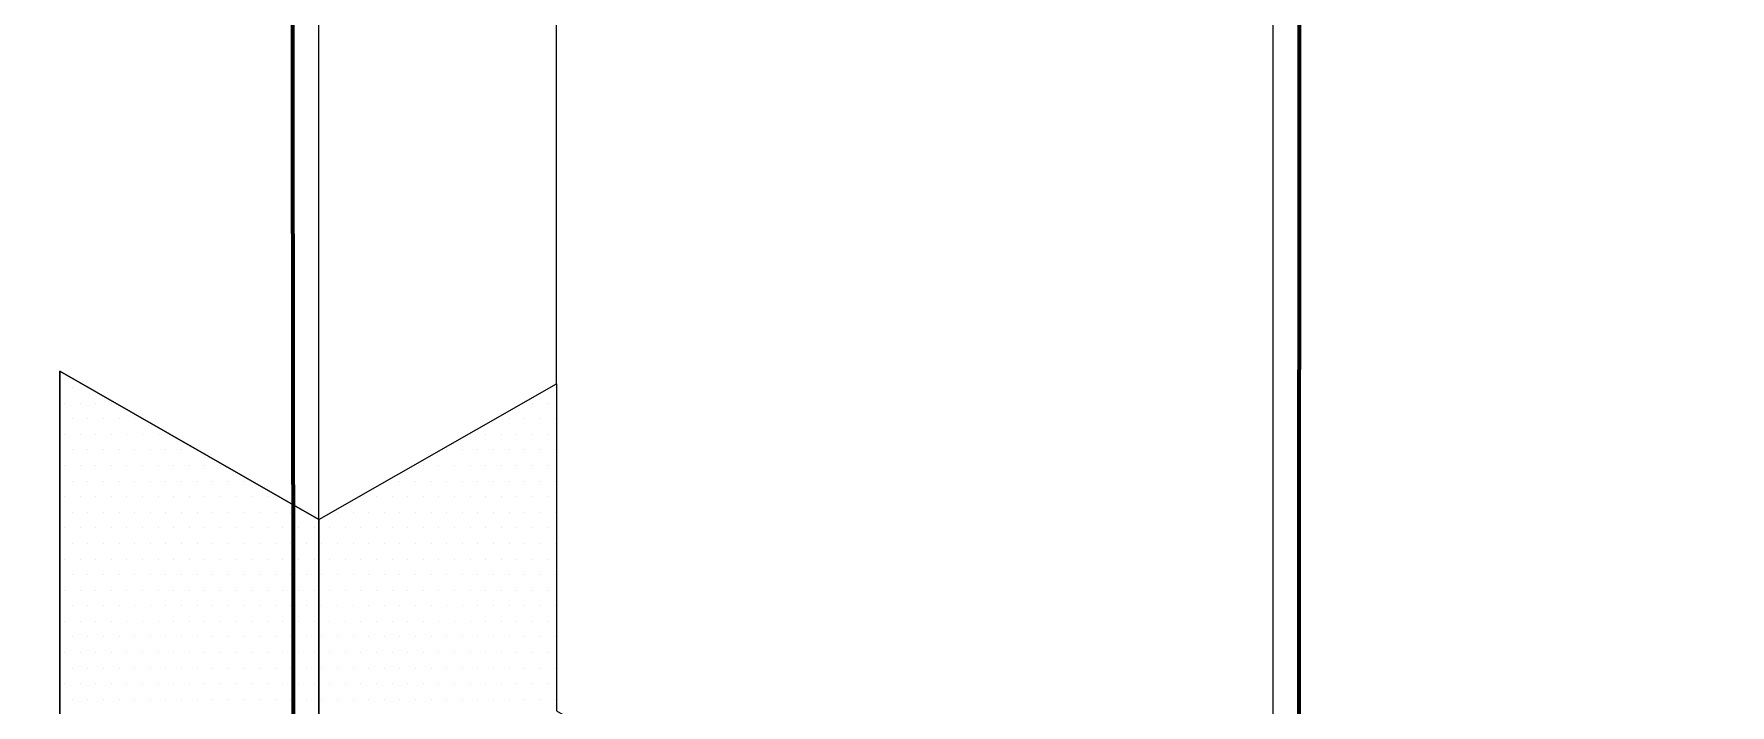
# Model space of a CAD drawing. Header units: inches. Extents: x -26 to 76, y -16 to 22.
# Drawn here: x 63.184 to 65.224, y -3.588 to -2.781 of the extents above; entities that cross this region are included whole.
import ezdxf

# ---------------------------------------------------------------- set-up
doc = ezdxf.new("R2010")
doc.units = ezdxf.units.IN
doc.header["$MEASUREMENT"] = 0
for name, color, linetype, lineweight in [('.ATI-HATCH', 7, 'Continuous', 0), ('G-ANNO-TTLB', 7, 'Continuous', 0), ('TYVEK', 7, 'Continuous', 0)]:
    doc.layers.add(name, color=color, linetype=linetype, lineweight=lineweight)

# ---------------------------------------------------------------- blocks, each defined once
blk = doc.blocks.new('Block_348')
at = {"layer": '.ATI-HATCH'}
blk.add_open_spline([(64.6661, -4.4087), (64.6661, -4.4087), (64.6739, -3.8847), (64.6739, -3.8847), (64.6739, -3.8847), (65.0367, -4.0924), (65.0367, -4.0924), (65.0367, -4.0924), (65.0367, -4.5568), (65.0367, -4.5568), (65.0367, -4.6008), (65.0251, -4.644), (65.0031, -4.682), (64.934, -4.8016), (64.781, -4.8424), (64.6614, -4.7733), (64.6614, -4.7733), (63.3398, -4.0087), (63.3398, -4.0087), (63.2626, -3.964), (63.215, -3.8815), (63.215, -3.7923), (63.215, -3.7923), (63.215, -3.1864), (63.215, -3.1864), (63.215, -3.1864), (63.5266, -3.3651), (63.5266, -3.3651), (63.5266, -3.3651), (63.5266, -3.7585), (63.5266, -3.7585), (63.5266, -3.7585), (64.6661, -4.4087), (64.6661, -4.4087)], degree=3, knots=[0, 0, 0, 0, 1, 1, 1, 2, 2, 2, 3, 3, 3, 4, 4, 4, 5, 5, 5, 6, 6, 6, 7, 7, 7, 8, 8, 8, 9, 9, 9, 10, 10, 10, 11, 11, 11, 11], dxfattribs=at)
at = {"layer": '.ATI-HATCH', "color": 8, "lineweight": 0, "true_color": 0x808080}
for points in [[(63.2301, -3.2062), (63.2301, -3.2062), (63.2301, -3.2062), (63.2301, -3.2062)], [(63.2488, -3.2062), (63.2488, -3.2062), (63.2488, -3.2062), (63.2488, -3.2062)], [(63.2207, -3.2249), (63.2207, -3.2249), (63.2207, -3.2249), (63.2207, -3.2249)], [(63.2395, -3.2249), (63.2395, -3.2249), (63.2395, -3.2249), (63.2395, -3.2249)], [(63.2582, -3.2249), (63.2582, -3.2249), (63.2582, -3.2249), (63.2582, -3.2249)], [(63.277, -3.2249), (63.277, -3.2249), (63.277, -3.2249), (63.277, -3.2249)], [(63.2207, -3.2624), (63.2207, -3.2624), (63.2207, -3.2624), (63.2207, -3.2624)], [(63.2301, -3.2437), (63.2301, -3.2437), (63.2301, -3.2437), (63.2301, -3.2437)], [(63.2395, -3.2624), (63.2395, -3.2624), (63.2395, -3.2624), (63.2395, -3.2624)], [(63.2488, -3.2437), (63.2488, -3.2437), (63.2488, -3.2437), (63.2488, -3.2437)], [(63.2582, -3.2624), (63.2582, -3.2624), (63.2582, -3.2624), (63.2582, -3.2624)], [(63.2676, -3.2437), (63.2676, -3.2437), (63.2676, -3.2437), (63.2676, -3.2437)], [(63.277, -3.2624), (63.277, -3.2624), (63.277, -3.2624), (63.277, -3.2624)], [(63.2863, -3.2437), (63.2863, -3.2437), (63.2863, -3.2437), (63.2863, -3.2437)], [(63.2957, -3.2624), (63.2957, -3.2624), (63.2957, -3.2624), (63.2957, -3.2624)], [(63.3051, -3.2437), (63.3051, -3.2437), (63.3051, -3.2437), (63.3051, -3.2437)], [(63.3145, -3.2624), (63.3145, -3.2624), (63.3145, -3.2624), (63.3145, -3.2624)], [(63.3332, -3.2624), (63.3332, -3.2624), (63.3332, -3.2624), (63.3332, -3.2624)], [(63.2301, -3.2812), (63.2301, -3.2812), (63.2301, -3.2812), (63.2301, -3.2812)], [(63.2488, -3.2812), (63.2488, -3.2812), (63.2488, -3.2812), (63.2488, -3.2812)], [(63.2676, -3.2812), (63.2676, -3.2812), (63.2676, -3.2812), (63.2676, -3.2812)], [(63.2863, -3.2812), (63.2863, -3.2812), (63.2863, -3.2812), (63.2863, -3.2812)], [(63.3051, -3.2812), (63.3051, -3.2812), (63.3051, -3.2812), (63.3051, -3.2812)], [(63.3239, -3.2812), (63.3239, -3.2812), (63.3239, -3.2812), (63.3239, -3.2812)], [(63.3426, -3.2812), (63.3426, -3.2812), (63.3426, -3.2812), (63.3426, -3.2812)], [(63.3614, -3.2812), (63.3614, -3.2812), (63.3614, -3.2812), (63.3614, -3.2812)], [(63.3801, -3.2812), (63.3801, -3.2812), (63.3801, -3.2812), (63.3801, -3.2812)], [(63.2207, -3.2999), (63.2207, -3.2999), (63.2207, -3.2999), (63.2207, -3.2999)], [(63.2395, -3.2999), (63.2395, -3.2999), (63.2395, -3.2999), (63.2395, -3.2999)], [(63.2582, -3.2999), (63.2582, -3.2999), (63.2582, -3.2999), (63.2582, -3.2999)], [(63.277, -3.2999), (63.277, -3.2999), (63.277, -3.2999), (63.277, -3.2999)], [(63.2957, -3.2999), (63.2957, -3.2999), (63.2957, -3.2999), (63.2957, -3.2999)], [(63.3145, -3.2999), (63.3145, -3.2999), (63.3145, -3.2999), (63.3145, -3.2999)], [(63.3332, -3.2999), (63.3332, -3.2999), (63.3332, -3.2999), (63.3332, -3.2999)], [(63.352, -3.2999), (63.352, -3.2999), (63.352, -3.2999), (63.352, -3.2999)], [(63.3707, -3.2999), (63.3707, -3.2999), (63.3707, -3.2999), (63.3707, -3.2999)], [(63.3895, -3.2999), (63.3895, -3.2999), (63.3895, -3.2999), (63.3895, -3.2999)], [(63.4083, -3.2999), (63.4083, -3.2999), (63.4083, -3.2999), (63.4083, -3.2999)], [(63.2301, -3.3187), (63.2301, -3.3187), (63.2301, -3.3187), (63.2301, -3.3187)], [(63.2488, -3.3187), (63.2488, -3.3187), (63.2488, -3.3187), (63.2488, -3.3187)], [(63.2676, -3.3187), (63.2676, -3.3187), (63.2676, -3.3187), (63.2676, -3.3187)], [(63.2863, -3.3187), (63.2863, -3.3187), (63.2863, -3.3187), (63.2863, -3.3187)], [(63.3051, -3.3187), (63.3051, -3.3187), (63.3051, -3.3187), (63.3051, -3.3187)], [(63.3239, -3.3187), (63.3239, -3.3187), (63.3239, -3.3187), (63.3239, -3.3187)], [(63.3426, -3.3187), (63.3426, -3.3187), (63.3426, -3.3187), (63.3426, -3.3187)], [(63.3614, -3.3187), (63.3614, -3.3187), (63.3614, -3.3187), (63.3614, -3.3187)], [(63.3801, -3.3187), (63.3801, -3.3187), (63.3801, -3.3187), (63.3801, -3.3187)], [(63.3989, -3.3187), (63.3989, -3.3187), (63.3989, -3.3187), (63.3989, -3.3187)], [(63.4176, -3.3187), (63.4176, -3.3187), (63.4176, -3.3187), (63.4176, -3.3187)], [(63.4364, -3.3187), (63.4364, -3.3187), (63.4364, -3.3187), (63.4364, -3.3187)], [(63.2207, -3.3374), (63.2207, -3.3374), (63.2207, -3.3374), (63.2207, -3.3374)], [(63.2395, -3.3374), (63.2395, -3.3374), (63.2395, -3.3374), (63.2395, -3.3374)], [(63.2582, -3.3374), (63.2582, -3.3374), (63.2582, -3.3374), (63.2582, -3.3374)], [(63.277, -3.3374), (63.277, -3.3374), (63.277, -3.3374), (63.277, -3.3374)], [(63.2957, -3.3374), (63.2957, -3.3374), (63.2957, -3.3374), (63.2957, -3.3374)], [(63.3145, -3.3374), (63.3145, -3.3374), (63.3145, -3.3374), (63.3145, -3.3374)], [(63.3332, -3.3374), (63.3332, -3.3374), (63.3332, -3.3374), (63.3332, -3.3374)], [(63.352, -3.3374), (63.352, -3.3374), (63.352, -3.3374), (63.352, -3.3374)], [(63.3707, -3.3374), (63.3707, -3.3374), (63.3707, -3.3374), (63.3707, -3.3374)], [(63.3895, -3.3374), (63.3895, -3.3374), (63.3895, -3.3374), (63.3895, -3.3374)], [(63.4083, -3.3374), (63.4083, -3.3374), (63.4083, -3.3374), (63.4083, -3.3374)], [(63.427, -3.3374), (63.427, -3.3374), (63.427, -3.3374), (63.427, -3.3374)], [(63.4458, -3.3374), (63.4458, -3.3374), (63.4458, -3.3374), (63.4458, -3.3374)], [(63.4645, -3.3374), (63.4645, -3.3374), (63.4645, -3.3374), (63.4645, -3.3374)], [(63.2301, -3.3562), (63.2301, -3.3562), (63.2301, -3.3562), (63.2301, -3.3562)], [(63.2488, -3.3562), (63.2488, -3.3562), (63.2488, -3.3562), (63.2488, -3.3562)], [(63.2676, -3.3562), (63.2676, -3.3562), (63.2676, -3.3562), (63.2676, -3.3562)], [(63.2863, -3.3562), (63.2863, -3.3562), (63.2863, -3.3562), (63.2863, -3.3562)], [(63.3051, -3.3562), (63.3051, -3.3562), (63.3051, -3.3562), (63.3051, -3.3562)], [(63.3239, -3.3562), (63.3239, -3.3562), (63.3239, -3.3562), (63.3239, -3.3562)], [(63.3426, -3.3562), (63.3426, -3.3562), (63.3426, -3.3562), (63.3426, -3.3562)], [(63.3614, -3.3562), (63.3614, -3.3562), (63.3614, -3.3562), (63.3614, -3.3562)], [(63.3801, -3.3562), (63.3801, -3.3562), (63.3801, -3.3562), (63.3801, -3.3562)], [(63.3989, -3.3562), (63.3989, -3.3562), (63.3989, -3.3562), (63.3989, -3.3562)], [(63.4176, -3.3562), (63.4176, -3.3562), (63.4176, -3.3562), (63.4176, -3.3562)], [(63.4364, -3.3562), (63.4364, -3.3562), (63.4364, -3.3562), (63.4364, -3.3562)], [(63.4551, -3.3562), (63.4551, -3.3562), (63.4551, -3.3562), (63.4551, -3.3562)], [(63.4739, -3.3562), (63.4739, -3.3562), (63.4739, -3.3562), (63.4739, -3.3562)], [(63.4927, -3.3562), (63.4927, -3.3562), (63.4927, -3.3562), (63.4927, -3.3562)], [(63.2207, -3.375), (63.2207, -3.375), (63.2207, -3.375), (63.2207, -3.375)], [(63.2395, -3.375), (63.2395, -3.375), (63.2395, -3.375), (63.2395, -3.375)], [(63.2582, -3.375), (63.2582, -3.375), (63.2582, -3.375), (63.2582, -3.375)], [(63.277, -3.375), (63.277, -3.375), (63.277, -3.375), (63.277, -3.375)], [(63.2957, -3.375), (63.2957, -3.375), (63.2957, -3.375), (63.2957, -3.375)], [(63.3145, -3.375), (63.3145, -3.375), (63.3145, -3.375), (63.3145, -3.375)], [(63.3332, -3.375), (63.3332, -3.375), (63.3332, -3.375), (63.3332, -3.375)], [(63.352, -3.375), (63.352, -3.375), (63.352, -3.375), (63.352, -3.375)], [(63.3707, -3.375), (63.3707, -3.375), (63.3707, -3.375), (63.3707, -3.375)], [(63.3895, -3.375), (63.3895, -3.375), (63.3895, -3.375), (63.3895, -3.375)], [(63.4083, -3.375), (63.4083, -3.375), (63.4083, -3.375), (63.4083, -3.375)], [(63.427, -3.375), (63.427, -3.375), (63.427, -3.375), (63.427, -3.375)], [(63.4458, -3.375), (63.4458, -3.375), (63.4458, -3.375), (63.4458, -3.375)], [(63.4645, -3.375), (63.4645, -3.375), (63.4645, -3.375), (63.4645, -3.375)], [(63.4833, -3.375), (63.4833, -3.375), (63.4833, -3.375), (63.4833, -3.375)], [(63.502, -3.375), (63.502, -3.375), (63.502, -3.375), (63.502, -3.375)], [(63.5208, -3.375), (63.5208, -3.375), (63.5208, -3.375), (63.5208, -3.375)], [(63.2301, -3.3937), (63.2301, -3.3937), (63.2301, -3.3937), (63.2301, -3.3937)], [(63.2488, -3.3937), (63.2488, -3.3937), (63.2488, -3.3937), (63.2488, -3.3937)], [(63.2676, -3.3937), (63.2676, -3.3937), (63.2676, -3.3937), (63.2676, -3.3937)], [(63.2863, -3.3937), (63.2863, -3.3937), (63.2863, -3.3937), (63.2863, -3.3937)], [(63.3051, -3.3937), (63.3051, -3.3937), (63.3051, -3.3937), (63.3051, -3.3937)], [(63.3239, -3.3937), (63.3239, -3.3937), (63.3239, -3.3937), (63.3239, -3.3937)], [(63.3426, -3.3937), (63.3426, -3.3937), (63.3426, -3.3937), (63.3426, -3.3937)], [(63.3614, -3.3937), (63.3614, -3.3937), (63.3614, -3.3937), (63.3614, -3.3937)], [(63.3801, -3.3937), (63.3801, -3.3937), (63.3801, -3.3937), (63.3801, -3.3937)], [(63.3989, -3.3937), (63.3989, -3.3937), (63.3989, -3.3937), (63.3989, -3.3937)], [(63.4176, -3.3937), (63.4176, -3.3937), (63.4176, -3.3937), (63.4176, -3.3937)], [(63.4364, -3.3937), (63.4364, -3.3937), (63.4364, -3.3937), (63.4364, -3.3937)], [(63.4551, -3.3937), (63.4551, -3.3937), (63.4551, -3.3937), (63.4551, -3.3937)], [(63.4739, -3.3937), (63.4739, -3.3937), (63.4739, -3.3937), (63.4739, -3.3937)], [(63.4927, -3.3937), (63.4927, -3.3937), (63.4927, -3.3937), (63.4927, -3.3937)], [(63.5114, -3.3937), (63.5114, -3.3937), (63.5114, -3.3937), (63.5114, -3.3937)], [(63.2207, -3.4125), (63.2207, -3.4125), (63.2207, -3.4125), (63.2207, -3.4125)], [(63.2395, -3.4125), (63.2395, -3.4125), (63.2395, -3.4125), (63.2395, -3.4125)], [(63.2582, -3.4125), (63.2582, -3.4125), (63.2582, -3.4125), (63.2582, -3.4125)], [(63.277, -3.4125), (63.277, -3.4125), (63.277, -3.4125), (63.277, -3.4125)], [(63.2957, -3.4125), (63.2957, -3.4125), (63.2957, -3.4125), (63.2957, -3.4125)], [(63.3145, -3.4125), (63.3145, -3.4125), (63.3145, -3.4125), (63.3145, -3.4125)], [(63.3332, -3.4125), (63.3332, -3.4125), (63.3332, -3.4125), (63.3332, -3.4125)], [(63.352, -3.4125), (63.352, -3.4125), (63.352, -3.4125), (63.352, -3.4125)], [(63.3707, -3.4125), (63.3707, -3.4125), (63.3707, -3.4125), (63.3707, -3.4125)], [(63.3895, -3.4125), (63.3895, -3.4125), (63.3895, -3.4125), (63.3895, -3.4125)], [(63.4083, -3.4125), (63.4083, -3.4125), (63.4083, -3.4125), (63.4083, -3.4125)], [(63.427, -3.4125), (63.427, -3.4125), (63.427, -3.4125), (63.427, -3.4125)], [(63.4458, -3.4125), (63.4458, -3.4125), (63.4458, -3.4125), (63.4458, -3.4125)], [(63.4645, -3.4125), (63.4645, -3.4125), (63.4645, -3.4125), (63.4645, -3.4125)], [(63.4833, -3.4125), (63.4833, -3.4125), (63.4833, -3.4125), (63.4833, -3.4125)], [(63.502, -3.4125), (63.502, -3.4125), (63.502, -3.4125), (63.502, -3.4125)], [(63.5208, -3.4125), (63.5208, -3.4125), (63.5208, -3.4125), (63.5208, -3.4125)], [(63.2301, -3.4312), (63.2301, -3.4312), (63.2301, -3.4312), (63.2301, -3.4312)], [(63.2488, -3.4312), (63.2488, -3.4312), (63.2488, -3.4312), (63.2488, -3.4312)], [(63.2676, -3.4312), (63.2676, -3.4312), (63.2676, -3.4312), (63.2676, -3.4312)], [(63.2863, -3.4312), (63.2863, -3.4312), (63.2863, -3.4312), (63.2863, -3.4312)], [(63.3051, -3.4312), (63.3051, -3.4312), (63.3051, -3.4312), (63.3051, -3.4312)], [(63.3239, -3.4312), (63.3239, -3.4312), (63.3239, -3.4312), (63.3239, -3.4312)], [(63.3426, -3.4312), (63.3426, -3.4312), (63.3426, -3.4312), (63.3426, -3.4312)], [(63.3614, -3.4312), (63.3614, -3.4312), (63.3614, -3.4312), (63.3614, -3.4312)], [(63.3801, -3.4312), (63.3801, -3.4312), (63.3801, -3.4312), (63.3801, -3.4312)], [(63.3989, -3.4312), (63.3989, -3.4312), (63.3989, -3.4312), (63.3989, -3.4312)], [(63.4176, -3.4312), (63.4176, -3.4312), (63.4176, -3.4312), (63.4176, -3.4312)], [(63.4364, -3.4312), (63.4364, -3.4312), (63.4364, -3.4312), (63.4364, -3.4312)], [(63.4551, -3.4312), (63.4551, -3.4312), (63.4551, -3.4312), (63.4551, -3.4312)], [(63.4739, -3.4312), (63.4739, -3.4312), (63.4739, -3.4312), (63.4739, -3.4312)], [(63.4927, -3.4312), (63.4927, -3.4312), (63.4927, -3.4312), (63.4927, -3.4312)], [(63.5114, -3.4312), (63.5114, -3.4312), (63.5114, -3.4312), (63.5114, -3.4312)], [(63.2207, -3.45), (63.2207, -3.45), (63.2207, -3.45), (63.2207, -3.45)], [(63.2395, -3.45), (63.2395, -3.45), (63.2395, -3.45), (63.2395, -3.45)], [(63.2582, -3.45), (63.2582, -3.45), (63.2582, -3.45), (63.2582, -3.45)], [(63.277, -3.45), (63.277, -3.45), (63.277, -3.45), (63.277, -3.45)], [(63.2957, -3.45), (63.2957, -3.45), (63.2957, -3.45), (63.2957, -3.45)], [(63.3145, -3.45), (63.3145, -3.45), (63.3145, -3.45), (63.3145, -3.45)], [(63.3332, -3.45), (63.3332, -3.45), (63.3332, -3.45), (63.3332, -3.45)], [(63.352, -3.45), (63.352, -3.45), (63.352, -3.45), (63.352, -3.45)], [(63.3707, -3.45), (63.3707, -3.45), (63.3707, -3.45), (63.3707, -3.45)], [(63.3895, -3.45), (63.3895, -3.45), (63.3895, -3.45), (63.3895, -3.45)], [(63.4083, -3.45), (63.4083, -3.45), (63.4083, -3.45), (63.4083, -3.45)], [(63.427, -3.45), (63.427, -3.45), (63.427, -3.45), (63.427, -3.45)], [(63.4458, -3.45), (63.4458, -3.45), (63.4458, -3.45), (63.4458, -3.45)], [(63.4645, -3.45), (63.4645, -3.45), (63.4645, -3.45), (63.4645, -3.45)], [(63.4833, -3.45), (63.4833, -3.45), (63.4833, -3.45), (63.4833, -3.45)], [(63.502, -3.45), (63.502, -3.45), (63.502, -3.45), (63.502, -3.45)], [(63.5208, -3.45), (63.5208, -3.45), (63.5208, -3.45), (63.5208, -3.45)], [(63.2207, -3.4875), (63.2207, -3.4875), (63.2207, -3.4875), (63.2207, -3.4875)], [(63.2301, -3.4687), (63.2301, -3.4687), (63.2301, -3.4687), (63.2301, -3.4687)], [(63.2395, -3.4875), (63.2395, -3.4875), (63.2395, -3.4875), (63.2395, -3.4875)], [(63.2488, -3.4687), (63.2488, -3.4687), (63.2488, -3.4687), (63.2488, -3.4687)], [(63.2582, -3.4875), (63.2582, -3.4875), (63.2582, -3.4875), (63.2582, -3.4875)], [(63.2676, -3.4687), (63.2676, -3.4687), (63.2676, -3.4687), (63.2676, -3.4687)], [(63.277, -3.4875), (63.277, -3.4875), (63.277, -3.4875), (63.277, -3.4875)], [(63.2863, -3.4687), (63.2863, -3.4687), (63.2863, -3.4687), (63.2863, -3.4687)], [(63.2957, -3.4875), (63.2957, -3.4875), (63.2957, -3.4875), (63.2957, -3.4875)], [(63.3051, -3.4687), (63.3051, -3.4687), (63.3051, -3.4687), (63.3051, -3.4687)], [(63.3145, -3.4875), (63.3145, -3.4875), (63.3145, -3.4875), (63.3145, -3.4875)], [(63.3239, -3.4687), (63.3239, -3.4687), (63.3239, -3.4687), (63.3239, -3.4687)], [(63.3332, -3.4875), (63.3332, -3.4875), (63.3332, -3.4875), (63.3332, -3.4875)], [(63.3426, -3.4687), (63.3426, -3.4687), (63.3426, -3.4687), (63.3426, -3.4687)], [(63.352, -3.4875), (63.352, -3.4875), (63.352, -3.4875), (63.352, -3.4875)], [(63.3614, -3.4687), (63.3614, -3.4687), (63.3614, -3.4687), (63.3614, -3.4687)], [(63.3707, -3.4875), (63.3707, -3.4875), (63.3707, -3.4875), (63.3707, -3.4875)], [(63.3801, -3.4687), (63.3801, -3.4687), (63.3801, -3.4687), (63.3801, -3.4687)], [(63.3895, -3.4875), (63.3895, -3.4875), (63.3895, -3.4875), (63.3895, -3.4875)], [(63.3989, -3.4687), (63.3989, -3.4687), (63.3989, -3.4687), (63.3989, -3.4687)], [(63.4083, -3.4875), (63.4083, -3.4875), (63.4083, -3.4875), (63.4083, -3.4875)], [(63.4176, -3.4687), (63.4176, -3.4687), (63.4176, -3.4687), (63.4176, -3.4687)], [(63.427, -3.4875), (63.427, -3.4875), (63.427, -3.4875), (63.427, -3.4875)], [(63.4364, -3.4687), (63.4364, -3.4687), (63.4364, -3.4687), (63.4364, -3.4687)], [(63.4458, -3.4875), (63.4458, -3.4875), (63.4458, -3.4875), (63.4458, -3.4875)], [(63.4551, -3.4687), (63.4551, -3.4687), (63.4551, -3.4687), (63.4551, -3.4687)], [(63.4645, -3.4875), (63.4645, -3.4875), (63.4645, -3.4875), (63.4645, -3.4875)], [(63.4739, -3.4687), (63.4739, -3.4687), (63.4739, -3.4687), (63.4739, -3.4687)], [(63.4833, -3.4875), (63.4833, -3.4875), (63.4833, -3.4875), (63.4833, -3.4875)], [(63.4927, -3.4687), (63.4927, -3.4687), (63.4927, -3.4687), (63.4927, -3.4687)], [(63.502, -3.4875), (63.502, -3.4875), (63.502, -3.4875), (63.502, -3.4875)], [(63.5114, -3.4687), (63.5114, -3.4687), (63.5114, -3.4687), (63.5114, -3.4687)], [(63.5208, -3.4875), (63.5208, -3.4875), (63.5208, -3.4875), (63.5208, -3.4875)], [(63.2301, -3.5062), (63.2301, -3.5062), (63.2301, -3.5062), (63.2301, -3.5062)], [(63.2488, -3.5062), (63.2488, -3.5062), (63.2488, -3.5062), (63.2488, -3.5062)], [(63.2676, -3.5062), (63.2676, -3.5062), (63.2676, -3.5062), (63.2676, -3.5062)], [(63.2863, -3.5062), (63.2863, -3.5062), (63.2863, -3.5062), (63.2863, -3.5062)], [(63.3051, -3.5062), (63.3051, -3.5062), (63.3051, -3.5062), (63.3051, -3.5062)], [(63.3239, -3.5062), (63.3239, -3.5062), (63.3239, -3.5062), (63.3239, -3.5062)], [(63.3426, -3.5062), (63.3426, -3.5062), (63.3426, -3.5062), (63.3426, -3.5062)], [(63.3614, -3.5062), (63.3614, -3.5062), (63.3614, -3.5062), (63.3614, -3.5062)], [(63.3801, -3.5062), (63.3801, -3.5062), (63.3801, -3.5062), (63.3801, -3.5062)], [(63.3989, -3.5062), (63.3989, -3.5062), (63.3989, -3.5062), (63.3989, -3.5062)], [(63.4176, -3.5062), (63.4176, -3.5062), (63.4176, -3.5062), (63.4176, -3.5062)], [(63.4364, -3.5062), (63.4364, -3.5062), (63.4364, -3.5062), (63.4364, -3.5062)], [(63.4551, -3.5062), (63.4551, -3.5062), (63.4551, -3.5062), (63.4551, -3.5062)], [(63.4739, -3.5062), (63.4739, -3.5062), (63.4739, -3.5062), (63.4739, -3.5062)], [(63.4927, -3.5062), (63.4927, -3.5062), (63.4927, -3.5062), (63.4927, -3.5062)], [(63.5114, -3.5062), (63.5114, -3.5062), (63.5114, -3.5062), (63.5114, -3.5062)], [(63.2207, -3.525), (63.2207, -3.525), (63.2207, -3.525), (63.2207, -3.525)], [(63.2395, -3.525), (63.2395, -3.525), (63.2395, -3.525), (63.2395, -3.525)], [(63.2582, -3.525), (63.2582, -3.525), (63.2582, -3.525), (63.2582, -3.525)], [(63.277, -3.525), (63.277, -3.525), (63.277, -3.525), (63.277, -3.525)], [(63.2957, -3.525), (63.2957, -3.525), (63.2957, -3.525), (63.2957, -3.525)], [(63.3145, -3.525), (63.3145, -3.525), (63.3145, -3.525), (63.3145, -3.525)], [(63.3332, -3.525), (63.3332, -3.525), (63.3332, -3.525), (63.3332, -3.525)], [(63.352, -3.525), (63.352, -3.525), (63.352, -3.525), (63.352, -3.525)], [(63.3707, -3.525), (63.3707, -3.525), (63.3707, -3.525), (63.3707, -3.525)], [(63.3895, -3.525), (63.3895, -3.525), (63.3895, -3.525), (63.3895, -3.525)], [(63.4083, -3.525), (63.4083, -3.525), (63.4083, -3.525), (63.4083, -3.525)], [(63.427, -3.525), (63.427, -3.525), (63.427, -3.525), (63.427, -3.525)], [(63.4458, -3.525), (63.4458, -3.525), (63.4458, -3.525), (63.4458, -3.525)], [(63.4645, -3.525), (63.4645, -3.525), (63.4645, -3.525), (63.4645, -3.525)], [(63.4833, -3.525), (63.4833, -3.525), (63.4833, -3.525), (63.4833, -3.525)], [(63.502, -3.525), (63.502, -3.525), (63.502, -3.525), (63.502, -3.525)], [(63.5208, -3.525), (63.5208, -3.525), (63.5208, -3.525), (63.5208, -3.525)], [(63.2301, -3.5438), (63.2301, -3.5438), (63.2301, -3.5438), (63.2301, -3.5438)], [(63.2488, -3.5438), (63.2488, -3.5438), (63.2488, -3.5438), (63.2488, -3.5438)], [(63.2676, -3.5438), (63.2676, -3.5438), (63.2676, -3.5438), (63.2676, -3.5438)], [(63.2863, -3.5438), (63.2863, -3.5438), (63.2863, -3.5438), (63.2863, -3.5438)], [(63.3051, -3.5438), (63.3051, -3.5438), (63.3051, -3.5438), (63.3051, -3.5438)], [(63.3239, -3.5438), (63.3239, -3.5438), (63.3239, -3.5438), (63.3239, -3.5438)], [(63.3426, -3.5438), (63.3426, -3.5438), (63.3426, -3.5438), (63.3426, -3.5438)], [(63.3614, -3.5438), (63.3614, -3.5438), (63.3614, -3.5438), (63.3614, -3.5438)], [(63.3801, -3.5438), (63.3801, -3.5438), (63.3801, -3.5438), (63.3801, -3.5438)], [(63.3989, -3.5438), (63.3989, -3.5438), (63.3989, -3.5438), (63.3989, -3.5438)], [(63.4176, -3.5438), (63.4176, -3.5438), (63.4176, -3.5438), (63.4176, -3.5438)], [(63.4364, -3.5438), (63.4364, -3.5438), (63.4364, -3.5438), (63.4364, -3.5438)], [(63.4551, -3.5438), (63.4551, -3.5438), (63.4551, -3.5438), (63.4551, -3.5438)], [(63.4739, -3.5438), (63.4739, -3.5438), (63.4739, -3.5438), (63.4739, -3.5438)], [(63.4927, -3.5438), (63.4927, -3.5438), (63.4927, -3.5438), (63.4927, -3.5438)], [(63.5114, -3.5438), (63.5114, -3.5438), (63.5114, -3.5438), (63.5114, -3.5438)], [(63.2207, -3.5625), (63.2207, -3.5625), (63.2207, -3.5625), (63.2207, -3.5625)], [(63.2395, -3.5625), (63.2395, -3.5625), (63.2395, -3.5625), (63.2395, -3.5625)], [(63.2582, -3.5625), (63.2582, -3.5625), (63.2582, -3.5625), (63.2582, -3.5625)], [(63.277, -3.5625), (63.277, -3.5625), (63.277, -3.5625), (63.277, -3.5625)], [(63.2957, -3.5625), (63.2957, -3.5625), (63.2957, -3.5625), (63.2957, -3.5625)], [(63.3145, -3.5625), (63.3145, -3.5625), (63.3145, -3.5625), (63.3145, -3.5625)], [(63.3332, -3.5625), (63.3332, -3.5625), (63.3332, -3.5625), (63.3332, -3.5625)], [(63.352, -3.5625), (63.352, -3.5625), (63.352, -3.5625), (63.352, -3.5625)], [(63.3707, -3.5625), (63.3707, -3.5625), (63.3707, -3.5625), (63.3707, -3.5625)], [(63.3895, -3.5625), (63.3895, -3.5625), (63.3895, -3.5625), (63.3895, -3.5625)], [(63.4083, -3.5625), (63.4083, -3.5625), (63.4083, -3.5625), (63.4083, -3.5625)], [(63.427, -3.5625), (63.427, -3.5625), (63.427, -3.5625), (63.427, -3.5625)], [(63.4458, -3.5625), (63.4458, -3.5625), (63.4458, -3.5625), (63.4458, -3.5625)], [(63.4645, -3.5625), (63.4645, -3.5625), (63.4645, -3.5625), (63.4645, -3.5625)], [(63.4833, -3.5625), (63.4833, -3.5625), (63.4833, -3.5625), (63.4833, -3.5625)], [(63.502, -3.5625), (63.502, -3.5625), (63.502, -3.5625), (63.502, -3.5625)], [(63.5208, -3.5625), (63.5208, -3.5625), (63.5208, -3.5625), (63.5208, -3.5625)], [(63.2301, -3.5813), (63.2301, -3.5813), (63.2301, -3.5813), (63.2301, -3.5813)], [(63.2488, -3.5813), (63.2488, -3.5813), (63.2488, -3.5813), (63.2488, -3.5813)], [(63.2676, -3.5813), (63.2676, -3.5813), (63.2676, -3.5813), (63.2676, -3.5813)], [(63.2863, -3.5813), (63.2863, -3.5813), (63.2863, -3.5813), (63.2863, -3.5813)], [(63.3051, -3.5813), (63.3051, -3.5813), (63.3051, -3.5813), (63.3051, -3.5813)], [(63.3239, -3.5813), (63.3239, -3.5813), (63.3239, -3.5813), (63.3239, -3.5813)], [(63.3426, -3.5813), (63.3426, -3.5813), (63.3426, -3.5813), (63.3426, -3.5813)], [(63.3614, -3.5813), (63.3614, -3.5813), (63.3614, -3.5813), (63.3614, -3.5813)], [(63.3801, -3.5813), (63.3801, -3.5813), (63.3801, -3.5813), (63.3801, -3.5813)], [(63.3989, -3.5813), (63.3989, -3.5813), (63.3989, -3.5813), (63.3989, -3.5813)], [(63.4176, -3.5813), (63.4176, -3.5813), (63.4176, -3.5813), (63.4176, -3.5813)], [(63.4364, -3.5813), (63.4364, -3.5813), (63.4364, -3.5813), (63.4364, -3.5813)], [(63.4551, -3.5813), (63.4551, -3.5813), (63.4551, -3.5813), (63.4551, -3.5813)], [(63.4739, -3.5813), (63.4739, -3.5813), (63.4739, -3.5813), (63.4739, -3.5813)], [(63.4927, -3.5813), (63.4927, -3.5813), (63.4927, -3.5813), (63.4927, -3.5813)], [(63.5114, -3.5813), (63.5114, -3.5813), (63.5114, -3.5813), (63.5114, -3.5813)]]:
    blk.add_open_spline(points, degree=3, dxfattribs=at)
blk = doc.blocks.new('Block_349')
at = {"layer": '.ATI-HATCH'}
blk.add_open_spline([(63.8122, -3.2019), (63.8122, -3.2019), (63.5266, -3.3651), (63.5266, -3.3651), (63.5266, -3.3651), (63.5267, -3.7441), (63.5267, -3.7441), (63.5267, -3.753), (63.5314, -3.7613), (63.5391, -3.7657), (63.5391, -3.7657), (64.6505, -4.4086), (64.6505, -4.4086), (64.658, -4.413), (64.6675, -4.4104), (64.6718, -4.4029), (64.6732, -4.4006), (64.6739, -4.3979), (64.6739, -4.3951), (64.6739, -4.3951), (64.6739, -4.0922), (64.6739, -4.0922), (64.6739, -4.0922), (63.8122, -3.5953), (63.8122, -3.5953), (63.8122, -3.5953), (63.8122, -3.2019), (63.8122, -3.2019)], degree=3, knots=[0, 0, 0, 0, 1, 1, 1, 2, 2, 2, 3, 3, 3, 4, 4, 4, 5, 5, 5, 6, 6, 6, 7, 7, 7, 8, 8, 8, 9, 9, 9, 9], dxfattribs=at)
at = {"layer": '.ATI-HATCH', "color": 8, "lineweight": 0, "true_color": 0x808080}
for points in [[(63.8115, -3.2062), (63.8115, -3.2062), (63.8115, -3.2062), (63.8115, -3.2062)], [(63.7834, -3.2249), (63.7834, -3.2249), (63.7834, -3.2249), (63.7834, -3.2249)], [(63.8021, -3.2249), (63.8021, -3.2249), (63.8021, -3.2249), (63.8021, -3.2249)], [(63.7083, -3.2624), (63.7083, -3.2624), (63.7083, -3.2624), (63.7083, -3.2624)], [(63.7271, -3.2624), (63.7271, -3.2624), (63.7271, -3.2624), (63.7271, -3.2624)], [(63.7459, -3.2624), (63.7459, -3.2624), (63.7459, -3.2624), (63.7459, -3.2624)], [(63.7552, -3.2437), (63.7552, -3.2437), (63.7552, -3.2437), (63.7552, -3.2437)], [(63.7646, -3.2624), (63.7646, -3.2624), (63.7646, -3.2624), (63.7646, -3.2624)], [(63.774, -3.2437), (63.774, -3.2437), (63.774, -3.2437), (63.774, -3.2437)], [(63.7834, -3.2624), (63.7834, -3.2624), (63.7834, -3.2624), (63.7834, -3.2624)], [(63.7927, -3.2437), (63.7927, -3.2437), (63.7927, -3.2437), (63.7927, -3.2437)], [(63.8021, -3.2624), (63.8021, -3.2624), (63.8021, -3.2624), (63.8021, -3.2624)], [(63.8115, -3.2437), (63.8115, -3.2437), (63.8115, -3.2437), (63.8115, -3.2437)], [(63.6802, -3.2812), (63.6802, -3.2812), (63.6802, -3.2812), (63.6802, -3.2812)], [(63.699, -3.2812), (63.699, -3.2812), (63.699, -3.2812), (63.699, -3.2812)], [(63.7177, -3.2812), (63.7177, -3.2812), (63.7177, -3.2812), (63.7177, -3.2812)], [(63.7365, -3.2812), (63.7365, -3.2812), (63.7365, -3.2812), (63.7365, -3.2812)], [(63.7552, -3.2812), (63.7552, -3.2812), (63.7552, -3.2812), (63.7552, -3.2812)], [(63.774, -3.2812), (63.774, -3.2812), (63.774, -3.2812), (63.774, -3.2812)], [(63.7927, -3.2812), (63.7927, -3.2812), (63.7927, -3.2812), (63.7927, -3.2812)], [(63.8115, -3.2812), (63.8115, -3.2812), (63.8115, -3.2812), (63.8115, -3.2812)], [(63.6521, -3.2999), (63.6521, -3.2999), (63.6521, -3.2999), (63.6521, -3.2999)], [(63.6708, -3.2999), (63.6708, -3.2999), (63.6708, -3.2999), (63.6708, -3.2999)], [(63.6896, -3.2999), (63.6896, -3.2999), (63.6896, -3.2999), (63.6896, -3.2999)], [(63.7083, -3.2999), (63.7083, -3.2999), (63.7083, -3.2999), (63.7083, -3.2999)], [(63.7271, -3.2999), (63.7271, -3.2999), (63.7271, -3.2999), (63.7271, -3.2999)], [(63.7459, -3.2999), (63.7459, -3.2999), (63.7459, -3.2999), (63.7459, -3.2999)], [(63.7646, -3.2999), (63.7646, -3.2999), (63.7646, -3.2999), (63.7646, -3.2999)], [(63.7834, -3.2999), (63.7834, -3.2999), (63.7834, -3.2999), (63.7834, -3.2999)], [(63.8021, -3.2999), (63.8021, -3.2999), (63.8021, -3.2999), (63.8021, -3.2999)], [(63.6239, -3.3187), (63.6239, -3.3187), (63.6239, -3.3187), (63.6239, -3.3187)], [(63.6427, -3.3187), (63.6427, -3.3187), (63.6427, -3.3187), (63.6427, -3.3187)], [(63.6615, -3.3187), (63.6615, -3.3187), (63.6615, -3.3187), (63.6615, -3.3187)], [(63.6802, -3.3187), (63.6802, -3.3187), (63.6802, -3.3187), (63.6802, -3.3187)], [(63.699, -3.3187), (63.699, -3.3187), (63.699, -3.3187), (63.699, -3.3187)], [(63.7177, -3.3187), (63.7177, -3.3187), (63.7177, -3.3187), (63.7177, -3.3187)], [(63.7365, -3.3187), (63.7365, -3.3187), (63.7365, -3.3187), (63.7365, -3.3187)], [(63.7552, -3.3187), (63.7552, -3.3187), (63.7552, -3.3187), (63.7552, -3.3187)], [(63.774, -3.3187), (63.774, -3.3187), (63.774, -3.3187), (63.774, -3.3187)], [(63.7927, -3.3187), (63.7927, -3.3187), (63.7927, -3.3187), (63.7927, -3.3187)], [(63.8115, -3.3187), (63.8115, -3.3187), (63.8115, -3.3187), (63.8115, -3.3187)], [(63.5771, -3.3374), (63.5771, -3.3374), (63.5771, -3.3374), (63.5771, -3.3374)], [(63.5958, -3.3374), (63.5958, -3.3374), (63.5958, -3.3374), (63.5958, -3.3374)], [(63.6146, -3.3374), (63.6146, -3.3374), (63.6146, -3.3374), (63.6146, -3.3374)], [(63.6333, -3.3374), (63.6333, -3.3374), (63.6333, -3.3374), (63.6333, -3.3374)], [(63.6521, -3.3374), (63.6521, -3.3374), (63.6521, -3.3374), (63.6521, -3.3374)], [(63.6708, -3.3374), (63.6708, -3.3374), (63.6708, -3.3374), (63.6708, -3.3374)], [(63.6896, -3.3374), (63.6896, -3.3374), (63.6896, -3.3374), (63.6896, -3.3374)], [(63.7083, -3.3374), (63.7083, -3.3374), (63.7083, -3.3374), (63.7083, -3.3374)], [(63.7271, -3.3374), (63.7271, -3.3374), (63.7271, -3.3374), (63.7271, -3.3374)], [(63.7459, -3.3374), (63.7459, -3.3374), (63.7459, -3.3374), (63.7459, -3.3374)], [(63.7646, -3.3374), (63.7646, -3.3374), (63.7646, -3.3374), (63.7646, -3.3374)], [(63.7834, -3.3374), (63.7834, -3.3374), (63.7834, -3.3374), (63.7834, -3.3374)], [(63.8021, -3.3374), (63.8021, -3.3374), (63.8021, -3.3374), (63.8021, -3.3374)], [(63.5489, -3.3562), (63.5489, -3.3562), (63.5489, -3.3562), (63.5489, -3.3562)], [(63.5677, -3.3562), (63.5677, -3.3562), (63.5677, -3.3562), (63.5677, -3.3562)], [(63.5864, -3.3562), (63.5864, -3.3562), (63.5864, -3.3562), (63.5864, -3.3562)], [(63.6052, -3.3562), (63.6052, -3.3562), (63.6052, -3.3562), (63.6052, -3.3562)], [(63.6239, -3.3562), (63.6239, -3.3562), (63.6239, -3.3562), (63.6239, -3.3562)], [(63.6427, -3.3562), (63.6427, -3.3562), (63.6427, -3.3562), (63.6427, -3.3562)], [(63.6615, -3.3562), (63.6615, -3.3562), (63.6615, -3.3562), (63.6615, -3.3562)], [(63.6802, -3.3562), (63.6802, -3.3562), (63.6802, -3.3562), (63.6802, -3.3562)], [(63.699, -3.3562), (63.699, -3.3562), (63.699, -3.3562), (63.699, -3.3562)], [(63.7177, -3.3562), (63.7177, -3.3562), (63.7177, -3.3562), (63.7177, -3.3562)], [(63.7365, -3.3562), (63.7365, -3.3562), (63.7365, -3.3562), (63.7365, -3.3562)], [(63.7552, -3.3562), (63.7552, -3.3562), (63.7552, -3.3562), (63.7552, -3.3562)], [(63.774, -3.3562), (63.774, -3.3562), (63.774, -3.3562), (63.774, -3.3562)], [(63.7927, -3.3562), (63.7927, -3.3562), (63.7927, -3.3562), (63.7927, -3.3562)], [(63.8115, -3.3562), (63.8115, -3.3562), (63.8115, -3.3562), (63.8115, -3.3562)], [(63.5395, -3.375), (63.5395, -3.375), (63.5395, -3.375), (63.5395, -3.375)], [(63.5583, -3.375), (63.5583, -3.375), (63.5583, -3.375), (63.5583, -3.375)], [(63.5771, -3.375), (63.5771, -3.375), (63.5771, -3.375), (63.5771, -3.375)], [(63.5958, -3.375), (63.5958, -3.375), (63.5958, -3.375), (63.5958, -3.375)], [(63.6146, -3.375), (63.6146, -3.375), (63.6146, -3.375), (63.6146, -3.375)], [(63.6333, -3.375), (63.6333, -3.375), (63.6333, -3.375), (63.6333, -3.375)], [(63.6521, -3.375), (63.6521, -3.375), (63.6521, -3.375), (63.6521, -3.375)], [(63.6708, -3.375), (63.6708, -3.375), (63.6708, -3.375), (63.6708, -3.375)], [(63.6896, -3.375), (63.6896, -3.375), (63.6896, -3.375), (63.6896, -3.375)], [(63.7083, -3.375), (63.7083, -3.375), (63.7083, -3.375), (63.7083, -3.375)], [(63.7271, -3.375), (63.7271, -3.375), (63.7271, -3.375), (63.7271, -3.375)], [(63.7459, -3.375), (63.7459, -3.375), (63.7459, -3.375), (63.7459, -3.375)], [(63.7646, -3.375), (63.7646, -3.375), (63.7646, -3.375), (63.7646, -3.375)], [(63.7834, -3.375), (63.7834, -3.375), (63.7834, -3.375), (63.7834, -3.375)], [(63.8021, -3.375), (63.8021, -3.375), (63.8021, -3.375), (63.8021, -3.375)], [(63.5302, -3.3937), (63.5302, -3.3937), (63.5302, -3.3937), (63.5302, -3.3937)], [(63.5489, -3.3937), (63.5489, -3.3937), (63.5489, -3.3937), (63.5489, -3.3937)], [(63.5677, -3.3937), (63.5677, -3.3937), (63.5677, -3.3937), (63.5677, -3.3937)], [(63.5864, -3.3937), (63.5864, -3.3937), (63.5864, -3.3937), (63.5864, -3.3937)], [(63.6052, -3.3937), (63.6052, -3.3937), (63.6052, -3.3937), (63.6052, -3.3937)], [(63.6239, -3.3937), (63.6239, -3.3937), (63.6239, -3.3937), (63.6239, -3.3937)], [(63.6427, -3.3937), (63.6427, -3.3937), (63.6427, -3.3937), (63.6427, -3.3937)], [(63.6615, -3.3937), (63.6615, -3.3937), (63.6615, -3.3937), (63.6615, -3.3937)], [(63.6802, -3.3937), (63.6802, -3.3937), (63.6802, -3.3937), (63.6802, -3.3937)], [(63.699, -3.3937), (63.699, -3.3937), (63.699, -3.3937), (63.699, -3.3937)], [(63.7177, -3.3937), (63.7177, -3.3937), (63.7177, -3.3937), (63.7177, -3.3937)], [(63.7365, -3.3937), (63.7365, -3.3937), (63.7365, -3.3937), (63.7365, -3.3937)], [(63.7552, -3.3937), (63.7552, -3.3937), (63.7552, -3.3937), (63.7552, -3.3937)], [(63.774, -3.3937), (63.774, -3.3937), (63.774, -3.3937), (63.774, -3.3937)], [(63.7927, -3.3937), (63.7927, -3.3937), (63.7927, -3.3937), (63.7927, -3.3937)], [(63.8115, -3.3937), (63.8115, -3.3937), (63.8115, -3.3937), (63.8115, -3.3937)], [(63.5395, -3.4125), (63.5395, -3.4125), (63.5395, -3.4125), (63.5395, -3.4125)], [(63.5583, -3.4125), (63.5583, -3.4125), (63.5583, -3.4125), (63.5583, -3.4125)], [(63.5771, -3.4125), (63.5771, -3.4125), (63.5771, -3.4125), (63.5771, -3.4125)], [(63.5958, -3.4125), (63.5958, -3.4125), (63.5958, -3.4125), (63.5958, -3.4125)], [(63.6146, -3.4125), (63.6146, -3.4125), (63.6146, -3.4125), (63.6146, -3.4125)], [(63.6333, -3.4125), (63.6333, -3.4125), (63.6333, -3.4125), (63.6333, -3.4125)], [(63.6521, -3.4125), (63.6521, -3.4125), (63.6521, -3.4125), (63.6521, -3.4125)], [(63.6708, -3.4125), (63.6708, -3.4125), (63.6708, -3.4125), (63.6708, -3.4125)], [(63.6896, -3.4125), (63.6896, -3.4125), (63.6896, -3.4125), (63.6896, -3.4125)], [(63.7083, -3.4125), (63.7083, -3.4125), (63.7083, -3.4125), (63.7083, -3.4125)], [(63.7271, -3.4125), (63.7271, -3.4125), (63.7271, -3.4125), (63.7271, -3.4125)], [(63.7459, -3.4125), (63.7459, -3.4125), (63.7459, -3.4125), (63.7459, -3.4125)], [(63.7646, -3.4125), (63.7646, -3.4125), (63.7646, -3.4125), (63.7646, -3.4125)], [(63.7834, -3.4125), (63.7834, -3.4125), (63.7834, -3.4125), (63.7834, -3.4125)], [(63.8021, -3.4125), (63.8021, -3.4125), (63.8021, -3.4125), (63.8021, -3.4125)], [(63.5302, -3.4312), (63.5302, -3.4312), (63.5302, -3.4312), (63.5302, -3.4312)], [(63.5489, -3.4312), (63.5489, -3.4312), (63.5489, -3.4312), (63.5489, -3.4312)], [(63.5677, -3.4312), (63.5677, -3.4312), (63.5677, -3.4312), (63.5677, -3.4312)], [(63.5864, -3.4312), (63.5864, -3.4312), (63.5864, -3.4312), (63.5864, -3.4312)], [(63.6052, -3.4312), (63.6052, -3.4312), (63.6052, -3.4312), (63.6052, -3.4312)], [(63.6239, -3.4312), (63.6239, -3.4312), (63.6239, -3.4312), (63.6239, -3.4312)], [(63.6427, -3.4312), (63.6427, -3.4312), (63.6427, -3.4312), (63.6427, -3.4312)], [(63.6615, -3.4312), (63.6615, -3.4312), (63.6615, -3.4312), (63.6615, -3.4312)], [(63.6802, -3.4312), (63.6802, -3.4312), (63.6802, -3.4312), (63.6802, -3.4312)], [(63.699, -3.4312), (63.699, -3.4312), (63.699, -3.4312), (63.699, -3.4312)], [(63.7177, -3.4312), (63.7177, -3.4312), (63.7177, -3.4312), (63.7177, -3.4312)], [(63.7365, -3.4312), (63.7365, -3.4312), (63.7365, -3.4312), (63.7365, -3.4312)], [(63.7552, -3.4312), (63.7552, -3.4312), (63.7552, -3.4312), (63.7552, -3.4312)], [(63.774, -3.4312), (63.774, -3.4312), (63.774, -3.4312), (63.774, -3.4312)], [(63.7927, -3.4312), (63.7927, -3.4312), (63.7927, -3.4312), (63.7927, -3.4312)], [(63.8115, -3.4312), (63.8115, -3.4312), (63.8115, -3.4312), (63.8115, -3.4312)], [(63.5395, -3.45), (63.5395, -3.45), (63.5395, -3.45), (63.5395, -3.45)], [(63.5583, -3.45), (63.5583, -3.45), (63.5583, -3.45), (63.5583, -3.45)], [(63.5771, -3.45), (63.5771, -3.45), (63.5771, -3.45), (63.5771, -3.45)], [(63.5958, -3.45), (63.5958, -3.45), (63.5958, -3.45), (63.5958, -3.45)], [(63.6146, -3.45), (63.6146, -3.45), (63.6146, -3.45), (63.6146, -3.45)], [(63.6333, -3.45), (63.6333, -3.45), (63.6333, -3.45), (63.6333, -3.45)], [(63.6521, -3.45), (63.6521, -3.45), (63.6521, -3.45), (63.6521, -3.45)], [(63.6708, -3.45), (63.6708, -3.45), (63.6708, -3.45), (63.6708, -3.45)], [(63.6896, -3.45), (63.6896, -3.45), (63.6896, -3.45), (63.6896, -3.45)], [(63.7083, -3.45), (63.7083, -3.45), (63.7083, -3.45), (63.7083, -3.45)], [(63.7271, -3.45), (63.7271, -3.45), (63.7271, -3.45), (63.7271, -3.45)], [(63.7459, -3.45), (63.7459, -3.45), (63.7459, -3.45), (63.7459, -3.45)], [(63.7646, -3.45), (63.7646, -3.45), (63.7646, -3.45), (63.7646, -3.45)], [(63.7834, -3.45), (63.7834, -3.45), (63.7834, -3.45), (63.7834, -3.45)], [(63.8021, -3.45), (63.8021, -3.45), (63.8021, -3.45), (63.8021, -3.45)], [(63.5302, -3.4687), (63.5302, -3.4687), (63.5302, -3.4687), (63.5302, -3.4687)], [(63.5395, -3.4875), (63.5395, -3.4875), (63.5395, -3.4875), (63.5395, -3.4875)], [(63.5489, -3.4687), (63.5489, -3.4687), (63.5489, -3.4687), (63.5489, -3.4687)], [(63.5583, -3.4875), (63.5583, -3.4875), (63.5583, -3.4875), (63.5583, -3.4875)], [(63.5677, -3.4687), (63.5677, -3.4687), (63.5677, -3.4687), (63.5677, -3.4687)], [(63.5771, -3.4875), (63.5771, -3.4875), (63.5771, -3.4875), (63.5771, -3.4875)], [(63.5864, -3.4687), (63.5864, -3.4687), (63.5864, -3.4687), (63.5864, -3.4687)], [(63.5958, -3.4875), (63.5958, -3.4875), (63.5958, -3.4875), (63.5958, -3.4875)], [(63.6052, -3.4687), (63.6052, -3.4687), (63.6052, -3.4687), (63.6052, -3.4687)], [(63.6146, -3.4875), (63.6146, -3.4875), (63.6146, -3.4875), (63.6146, -3.4875)], [(63.6239, -3.4687), (63.6239, -3.4687), (63.6239, -3.4687), (63.6239, -3.4687)], [(63.6333, -3.4875), (63.6333, -3.4875), (63.6333, -3.4875), (63.6333, -3.4875)], [(63.6427, -3.4687), (63.6427, -3.4687), (63.6427, -3.4687), (63.6427, -3.4687)], [(63.6521, -3.4875), (63.6521, -3.4875), (63.6521, -3.4875), (63.6521, -3.4875)], [(63.6615, -3.4687), (63.6615, -3.4687), (63.6615, -3.4687), (63.6615, -3.4687)], [(63.6708, -3.4875), (63.6708, -3.4875), (63.6708, -3.4875), (63.6708, -3.4875)], [(63.6802, -3.4687), (63.6802, -3.4687), (63.6802, -3.4687), (63.6802, -3.4687)], [(63.6896, -3.4875), (63.6896, -3.4875), (63.6896, -3.4875), (63.6896, -3.4875)], [(63.699, -3.4687), (63.699, -3.4687), (63.699, -3.4687), (63.699, -3.4687)], [(63.7083, -3.4875), (63.7083, -3.4875), (63.7083, -3.4875), (63.7083, -3.4875)], [(63.7177, -3.4687), (63.7177, -3.4687), (63.7177, -3.4687), (63.7177, -3.4687)], [(63.7271, -3.4875), (63.7271, -3.4875), (63.7271, -3.4875), (63.7271, -3.4875)], [(63.7365, -3.4687), (63.7365, -3.4687), (63.7365, -3.4687), (63.7365, -3.4687)], [(63.7459, -3.4875), (63.7459, -3.4875), (63.7459, -3.4875), (63.7459, -3.4875)], [(63.7552, -3.4687), (63.7552, -3.4687), (63.7552, -3.4687), (63.7552, -3.4687)], [(63.7646, -3.4875), (63.7646, -3.4875), (63.7646, -3.4875), (63.7646, -3.4875)], [(63.774, -3.4687), (63.774, -3.4687), (63.774, -3.4687), (63.774, -3.4687)], [(63.7834, -3.4875), (63.7834, -3.4875), (63.7834, -3.4875), (63.7834, -3.4875)], [(63.7927, -3.4687), (63.7927, -3.4687), (63.7927, -3.4687), (63.7927, -3.4687)], [(63.8021, -3.4875), (63.8021, -3.4875), (63.8021, -3.4875), (63.8021, -3.4875)], [(63.8115, -3.4687), (63.8115, -3.4687), (63.8115, -3.4687), (63.8115, -3.4687)], [(63.5302, -3.5062), (63.5302, -3.5062), (63.5302, -3.5062), (63.5302, -3.5062)], [(63.5489, -3.5062), (63.5489, -3.5062), (63.5489, -3.5062), (63.5489, -3.5062)], [(63.5677, -3.5062), (63.5677, -3.5062), (63.5677, -3.5062), (63.5677, -3.5062)], [(63.5864, -3.5062), (63.5864, -3.5062), (63.5864, -3.5062), (63.5864, -3.5062)], [(63.6052, -3.5062), (63.6052, -3.5062), (63.6052, -3.5062), (63.6052, -3.5062)], [(63.6239, -3.5062), (63.6239, -3.5062), (63.6239, -3.5062), (63.6239, -3.5062)], [(63.6427, -3.5062), (63.6427, -3.5062), (63.6427, -3.5062), (63.6427, -3.5062)], [(63.6615, -3.5062), (63.6615, -3.5062), (63.6615, -3.5062), (63.6615, -3.5062)], [(63.6802, -3.5062), (63.6802, -3.5062), (63.6802, -3.5062), (63.6802, -3.5062)], [(63.699, -3.5062), (63.699, -3.5062), (63.699, -3.5062), (63.699, -3.5062)], [(63.7177, -3.5062), (63.7177, -3.5062), (63.7177, -3.5062), (63.7177, -3.5062)], [(63.7365, -3.5062), (63.7365, -3.5062), (63.7365, -3.5062), (63.7365, -3.5062)], [(63.7552, -3.5062), (63.7552, -3.5062), (63.7552, -3.5062), (63.7552, -3.5062)], [(63.774, -3.5062), (63.774, -3.5062), (63.774, -3.5062), (63.774, -3.5062)], [(63.7927, -3.5062), (63.7927, -3.5062), (63.7927, -3.5062), (63.7927, -3.5062)], [(63.8115, -3.5062), (63.8115, -3.5062), (63.8115, -3.5062), (63.8115, -3.5062)], [(63.5395, -3.525), (63.5395, -3.525), (63.5395, -3.525), (63.5395, -3.525)], [(63.5583, -3.525), (63.5583, -3.525), (63.5583, -3.525), (63.5583, -3.525)], [(63.5771, -3.525), (63.5771, -3.525), (63.5771, -3.525), (63.5771, -3.525)], [(63.5958, -3.525), (63.5958, -3.525), (63.5958, -3.525), (63.5958, -3.525)], [(63.6146, -3.525), (63.6146, -3.525), (63.6146, -3.525), (63.6146, -3.525)], [(63.6333, -3.525), (63.6333, -3.525), (63.6333, -3.525), (63.6333, -3.525)], [(63.6521, -3.525), (63.6521, -3.525), (63.6521, -3.525), (63.6521, -3.525)], [(63.6708, -3.525), (63.6708, -3.525), (63.6708, -3.525), (63.6708, -3.525)], [(63.6896, -3.525), (63.6896, -3.525), (63.6896, -3.525), (63.6896, -3.525)], [(63.7083, -3.525), (63.7083, -3.525), (63.7083, -3.525), (63.7083, -3.525)], [(63.7271, -3.525), (63.7271, -3.525), (63.7271, -3.525), (63.7271, -3.525)], [(63.7459, -3.525), (63.7459, -3.525), (63.7459, -3.525), (63.7459, -3.525)], [(63.7646, -3.525), (63.7646, -3.525), (63.7646, -3.525), (63.7646, -3.525)], [(63.7834, -3.525), (63.7834, -3.525), (63.7834, -3.525), (63.7834, -3.525)], [(63.8021, -3.525), (63.8021, -3.525), (63.8021, -3.525), (63.8021, -3.525)], [(63.5302, -3.5438), (63.5302, -3.5438), (63.5302, -3.5438), (63.5302, -3.5438)], [(63.5489, -3.5438), (63.5489, -3.5438), (63.5489, -3.5438), (63.5489, -3.5438)], [(63.5677, -3.5438), (63.5677, -3.5438), (63.5677, -3.5438), (63.5677, -3.5438)], [(63.5864, -3.5438), (63.5864, -3.5438), (63.5864, -3.5438), (63.5864, -3.5438)], [(63.6052, -3.5438), (63.6052, -3.5438), (63.6052, -3.5438), (63.6052, -3.5438)], [(63.6239, -3.5438), (63.6239, -3.5438), (63.6239, -3.5438), (63.6239, -3.5438)], [(63.6427, -3.5438), (63.6427, -3.5438), (63.6427, -3.5438), (63.6427, -3.5438)], [(63.6615, -3.5438), (63.6615, -3.5438), (63.6615, -3.5438), (63.6615, -3.5438)], [(63.6802, -3.5438), (63.6802, -3.5438), (63.6802, -3.5438), (63.6802, -3.5438)], [(63.699, -3.5438), (63.699, -3.5438), (63.699, -3.5438), (63.699, -3.5438)], [(63.7177, -3.5438), (63.7177, -3.5438), (63.7177, -3.5438), (63.7177, -3.5438)], [(63.7365, -3.5438), (63.7365, -3.5438), (63.7365, -3.5438), (63.7365, -3.5438)], [(63.7552, -3.5438), (63.7552, -3.5438), (63.7552, -3.5438), (63.7552, -3.5438)], [(63.774, -3.5438), (63.774, -3.5438), (63.774, -3.5438), (63.774, -3.5438)], [(63.7927, -3.5438), (63.7927, -3.5438), (63.7927, -3.5438), (63.7927, -3.5438)], [(63.8115, -3.5438), (63.8115, -3.5438), (63.8115, -3.5438), (63.8115, -3.5438)], [(63.5395, -3.5625), (63.5395, -3.5625), (63.5395, -3.5625), (63.5395, -3.5625)], [(63.5583, -3.5625), (63.5583, -3.5625), (63.5583, -3.5625), (63.5583, -3.5625)], [(63.5771, -3.5625), (63.5771, -3.5625), (63.5771, -3.5625), (63.5771, -3.5625)], [(63.5958, -3.5625), (63.5958, -3.5625), (63.5958, -3.5625), (63.5958, -3.5625)], [(63.6146, -3.5625), (63.6146, -3.5625), (63.6146, -3.5625), (63.6146, -3.5625)], [(63.6333, -3.5625), (63.6333, -3.5625), (63.6333, -3.5625), (63.6333, -3.5625)], [(63.6521, -3.5625), (63.6521, -3.5625), (63.6521, -3.5625), (63.6521, -3.5625)], [(63.6708, -3.5625), (63.6708, -3.5625), (63.6708, -3.5625), (63.6708, -3.5625)], [(63.6896, -3.5625), (63.6896, -3.5625), (63.6896, -3.5625), (63.6896, -3.5625)], [(63.7083, -3.5625), (63.7083, -3.5625), (63.7083, -3.5625), (63.7083, -3.5625)], [(63.7271, -3.5625), (63.7271, -3.5625), (63.7271, -3.5625), (63.7271, -3.5625)], [(63.7459, -3.5625), (63.7459, -3.5625), (63.7459, -3.5625), (63.7459, -3.5625)], [(63.7646, -3.5625), (63.7646, -3.5625), (63.7646, -3.5625), (63.7646, -3.5625)], [(63.7834, -3.5625), (63.7834, -3.5625), (63.7834, -3.5625), (63.7834, -3.5625)], [(63.8021, -3.5625), (63.8021, -3.5625), (63.8021, -3.5625), (63.8021, -3.5625)], [(63.5302, -3.5813), (63.5302, -3.5813), (63.5302, -3.5813), (63.5302, -3.5813)], [(63.5489, -3.5813), (63.5489, -3.5813), (63.5489, -3.5813), (63.5489, -3.5813)], [(63.5677, -3.5813), (63.5677, -3.5813), (63.5677, -3.5813), (63.5677, -3.5813)], [(63.5864, -3.5813), (63.5864, -3.5813), (63.5864, -3.5813), (63.5864, -3.5813)], [(63.6052, -3.5813), (63.6052, -3.5813), (63.6052, -3.5813), (63.6052, -3.5813)], [(63.6239, -3.5813), (63.6239, -3.5813), (63.6239, -3.5813), (63.6239, -3.5813)], [(63.6427, -3.5813), (63.6427, -3.5813), (63.6427, -3.5813), (63.6427, -3.5813)], [(63.6615, -3.5813), (63.6615, -3.5813), (63.6615, -3.5813), (63.6615, -3.5813)], [(63.6802, -3.5813), (63.6802, -3.5813), (63.6802, -3.5813), (63.6802, -3.5813)], [(63.699, -3.5813), (63.699, -3.5813), (63.699, -3.5813), (63.699, -3.5813)], [(63.7177, -3.5813), (63.7177, -3.5813), (63.7177, -3.5813), (63.7177, -3.5813)], [(63.7365, -3.5813), (63.7365, -3.5813), (63.7365, -3.5813), (63.7365, -3.5813)], [(63.7552, -3.5813), (63.7552, -3.5813), (63.7552, -3.5813), (63.7552, -3.5813)], [(63.774, -3.5813), (63.774, -3.5813), (63.774, -3.5813), (63.774, -3.5813)], [(63.7927, -3.5813), (63.7927, -3.5813), (63.7927, -3.5813), (63.7927, -3.5813)], [(63.8115, -3.5813), (63.8115, -3.5813), (63.8115, -3.5813), (63.8115, -3.5813)]]:
    blk.add_open_spline(points, degree=3, dxfattribs=at)

msp = doc.modelspace()

# ---------------------------------------------------------------- hatches: boundary and pattern name
at = {"layer": 'G-ANNO-TTLB', "true_color": 0xff00ff, "transparency": 33554687}
h = msp.add_hatch(color=6, dxfattribs=at)
edge = h.paths.add_edge_path()
edge.add_spline(control_points=[(71.2273, -15.1345), (71.2273, -15.1345), (30.5273, -15.1345), (30.5273, -15.1345), (30.5273, -15.1345), (30.5273, 19.0008), (30.5273, 19.0008), (30.5273, 19.0008), (71.2273, 19.0008), (71.2273, 19.0008), (71.2273, 19.0008), (71.2273, -15.1345), (71.2273, -15.1345)], knot_values=[0, 0, 0, 0, 1, 1, 1, 2, 2, 2, 3, 3, 3, 4, 4, 4, 4], degree=3, periodic=0)
edge = h.paths.add_edge_path()
edge.add_spline(control_points=[(30.6523, 18.8757), (30.6523, 18.8757), (30.6523, -15.0095), (30.6523, -15.0095), (30.6523, -15.0095), (71.1023, -15.0095), (71.1023, -15.0095), (71.1023, -15.0095), (71.1023, 18.8757), (71.1023, 18.8757), (71.1023, 18.8757), (30.6523, 18.8757), (30.6523, 18.8757)], knot_values=[0, 0, 0, 0, 1, 1, 1, 2, 2, 2, 3, 3, 3, 4, 4, 4, 4], degree=3, periodic=0)
edge.add_line((30.6523, 18.8757), (30.6523, 18.8757))

# ---------------------------------------------------------------- linework, layer by layer
at = {"layer": 'G-ANNO-TTLB'}
for points in [[(71.2273, -15.1345), (71.2273, -15.1345), (30.5273, -15.1345), (30.5273, -15.1345), (30.5273, -15.1345), (30.5273, 19.0008), (30.5273, 19.0008), (30.5273, 19.0008), (71.2273, 19.0008), (71.2273, 19.0008), (71.2273, 19.0008), (71.2273, -15.1345), (71.2273, -15.1345)], [(30.6523, 18.8757), (30.6523, 18.8757), (30.6523, -15.0095), (30.6523, -15.0095), (30.6523, -15.0095), (71.1023, -15.0095), (71.1023, -15.0095), (71.1023, -15.0095), (71.1023, 18.8757), (71.1023, 18.8757), (71.1023, 18.8757), (30.6523, 18.8757), (30.6523, 18.8757)]]:
    msp.add_open_spline(points, degree=3, knots=[0, 0, 0, 0, 1, 1, 1, 2, 2, 2, 3, 3, 3, 4, 4, 4, 4], dxfattribs=at)
at = {"layer": 'TYVEK', "color": 33, "lineweight": 25, "true_color": 0xcc9966}
msp.add_line((63.8122, -3.2019), (63.8122, -1.5426), dxfattribs=at)
at = {"layer": 'TYVEK', "color": 18, "lineweight": 25, "true_color": 0x000000}
for p, q in [((64.6739, -2.0411), (64.6739, -3.8847)), ((63.5266, -3.3651), (63.5266, -2.6903))]:
    msp.add_line(p, q, dxfattribs=at)
at = {"layer": 'TYVEK', "color": 18, "lineweight": 106, "true_color": 0x000000}
msp.add_line((64.7047, -4.4687), (64.7065, -2.0462), dxfattribs=at)
at = {"layer": 'TYVEK', "color": 4, "lineweight": 25, "true_color": 0x00ffff}
for p, q in [((63.215, -3.7923), (63.215, -3.1864)), ((63.215, -3.1864), (63.5266, -3.3651)), ((63.5266, -3.3651), (63.8122, -3.2019)), ((63.8122, -3.2019), (63.8122, -3.5953)), ((63.5266, -3.3651), (63.5267, -3.7441))]:
    msp.add_line(p, q, dxfattribs=at)
at = {"layer": 'TYVEK', "color": 2, "lineweight": 25, "true_color": 0xffff00}
msp.add_line((64.6739, -3.2834), (64.6739, -3.3481), dxfattribs=at)
at = {"layer": 'TYVEK', "color": 18, "lineweight": 106, "true_color": 0x000000}
msp.add_lwpolyline([(64.7065, -2.0462), (63.4929, -1.3581), (63.4961, -3.7767)], dxfattribs=at)
at = {"layer": 'TYVEK', "color": 4, "lineweight": 25, "true_color": 0x00ffff}
msp.add_open_spline([(63.8122, -3.2019), (63.8122, -3.2019), (63.5266, -3.3651), (63.5266, -3.3651), (63.5266, -3.3651), (63.5267, -3.7441), (63.5267, -3.7441), (63.5267, -3.753), (63.5314, -3.7613), (63.5391, -3.7657), (63.5391, -3.7657), (64.6505, -4.4086), (64.6505, -4.4086), (64.658, -4.413), (64.6675, -4.4104), (64.6718, -4.4029), (64.6732, -4.4006), (64.6739, -4.3979), (64.6739, -4.3951), (64.6739, -4.3951), (64.6739, -4.0922), (64.6739, -4.0922), (64.6739, -4.0922), (63.8122, -3.5953), (63.8122, -3.5953), (63.8122, -3.5953), (63.8122, -3.2019), (63.8122, -3.2019), (63.8122, -3.2019), (63.8122, -3.2019), (63.8122, -3.2019)], degree=3, knots=[0, 0, 0, 0, 1, 1, 1, 2, 2, 2, 3, 3, 3, 4, 4, 4, 5, 5, 5, 6, 6, 6, 7, 7, 7, 8, 8, 8, 9, 9, 9, 10, 10, 10, 10], dxfattribs=at)

# ---------------------------------------------------------------- block references
at = {"layer": '.ATI-HATCH'}
for name in ['Block_348', 'Block_349']:
    msp.add_blockref(name, (0, 0), dxfattribs=at)

doc.saveas('drawing.dxf')
